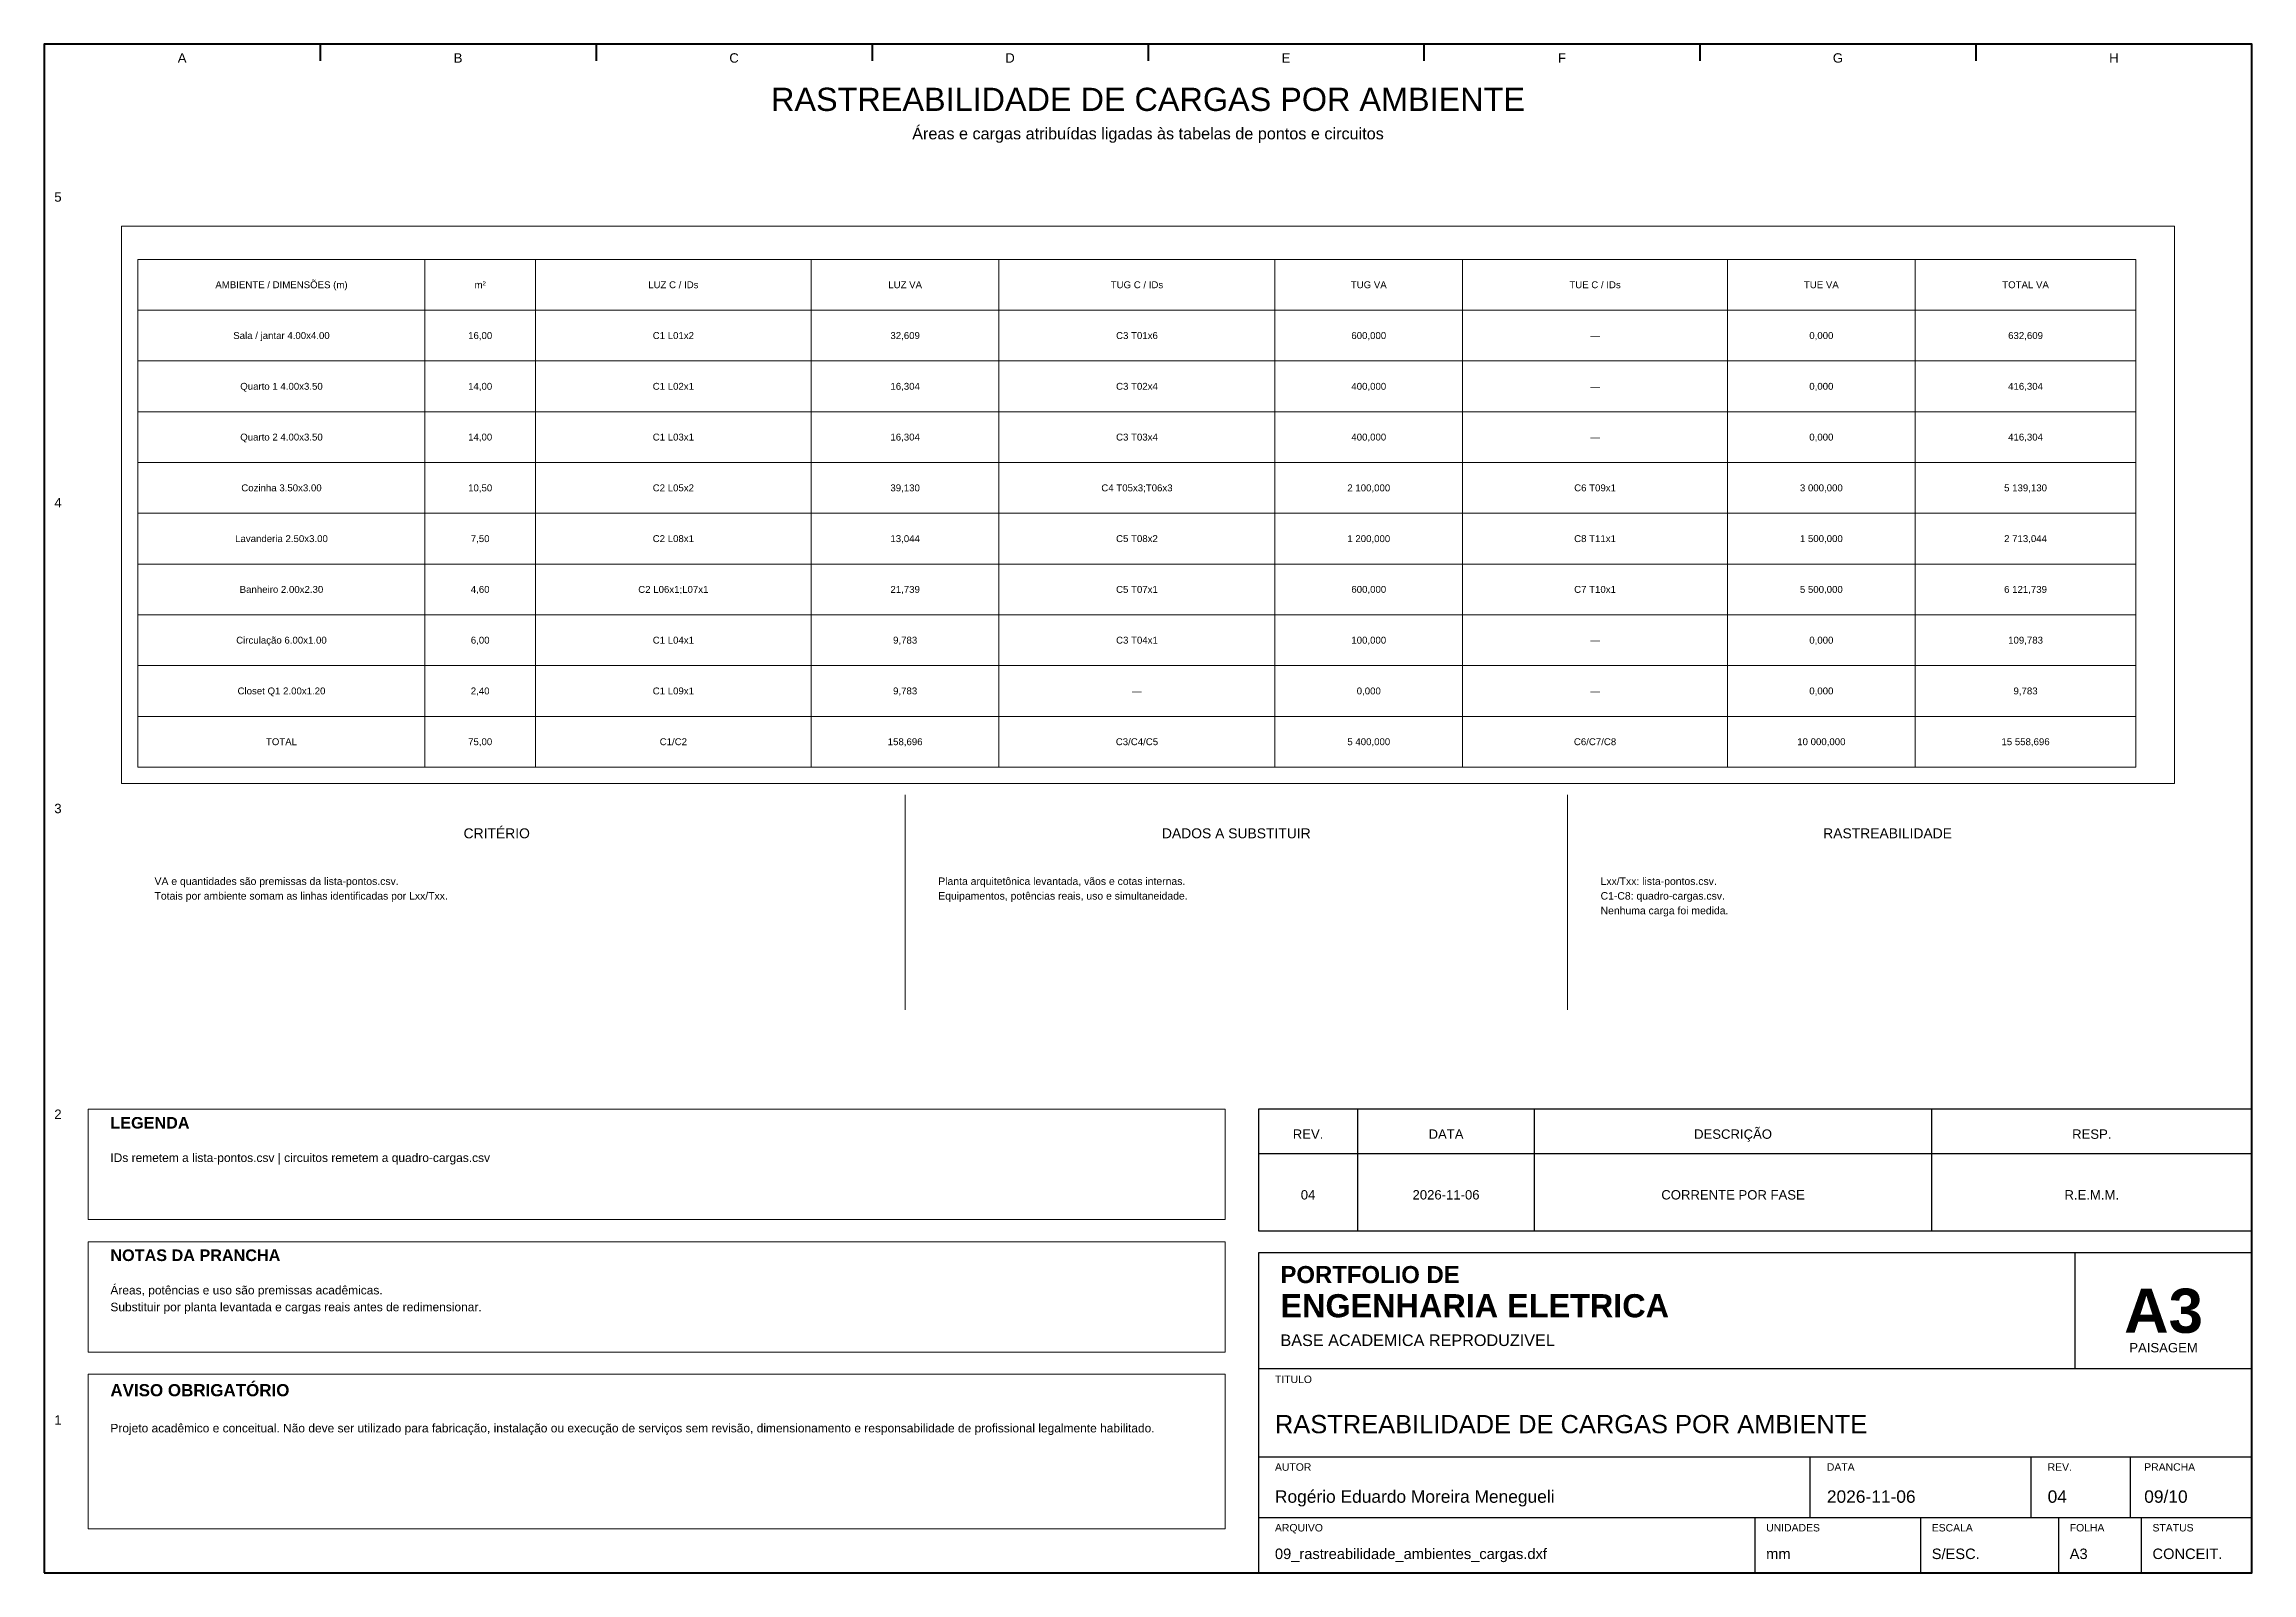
# Model space of a CAD drawing. Header units: millimetres. Extents: x 10 to 410, y 10 to 287.
import ezdxf
from ezdxf.enums import TextEntityAlignment as Align

# ---------------------------------------------------------------- set-up
doc = ezdxf.new("R2010")
doc.units = ezdxf.units.MM
for name, color, linetype, lineweight in [('00_MOLDURA', 7, 'CONTINUOUS', 50), ('01_CARIMBO', 7, 'CONTINUOUS', 25), ('02_TEXTO', 7, 'CONTINUOUS', 18), ('12_LEGENDA', 7, 'CONTINUOUS', 18), ('13_NOTAS', 7, 'CONTINUOUS', 18)]:
    doc.layers.add(name, color=color, linetype=linetype, lineweight=lineweight)
doc.styles.add('PORTFOLIO_TEXTO', font='arial.ttf')
doc.styles.add('PORTFOLIO_TITULO', font='arialbd.ttf', dxfattribs={"width": 0.92})

# ---------------------------------------------------------------- blocks, each defined once
blk = doc.blocks.new('CARIMBO_A3')
at = {"layer": '01_CARIMBO'}
for p, q in [((148, 37), (148, 58)), ((0, 37), (180, 37)), ((0, 21), (180, 21)), ((100, 10), (100, 21)), ((140, 10), (140, 21)), ((158, 10), (158, 21)), ((0, 10), (180, 10)), ((90, 0), (90, 10)), ((120, 0), (120, 10)), ((145, 0), (145, 10)), ((160, 0), (160, 10))]:
    blk.add_line(p, q, dxfattribs=at)
blk.add_lwpolyline([(0, 0), (180, 0), (180, 58), (0, 58)], close=True, dxfattribs=at)
at = {"layer": '01_CARIMBO', "style": 'PORTFOLIO_TEXTO'}
for s, p in [('TITULO', (3, 34.4)), ('AUTOR', (3, 18.5)), ('DATA', (103, 18.5)), ('REV.', (143, 18.5)), ('PRANCHA', (160.5, 18.5)), ('ARQUIVO', (3, 7.5)), ('UNIDADES', (92, 7.5)), ('ESCALA', (122, 7.5)), ('FOLHA', (147, 7.5)), ('STATUS', (162, 7.5))]:
    blk.add_text(s, height=1.35, dxfattribs=at).set_placement(p)
at = {"layer": '02_TEXTO'}
for s, height, style, p in [('PORTFOLIO DE', 3.1, 'PORTFOLIO_TITULO', (4, 52.5)), ('ENGENHARIA ELETRICA', 4.2, 'PORTFOLIO_TITULO', (4, 46.3)), ('BASE ACADEMICA REPRODUZIVEL', 2.1, 'PORTFOLIO_TEXTO', (4, 41.1))]:
    blk.add_text(s, height=height, dxfattribs=dict(at, style=style)).set_placement(p)
for s, height, style, p in [('A3', 8, 'PORTFOLIO_TITULO', (164, 47.5)), ('PAISAGEM', 1.7, 'PORTFOLIO_TEXTO', (164, 40.8))]:
    blk.add_text(s, height=height, dxfattribs=dict(at, style=style)).set_placement(p, align=Align.MIDDLE_CENTER)
at = {"layer": '02_TEXTO', "style": 'PORTFOLIO_TEXTO'}
for tag, p, height in [('TITULO', (3, 25.3), 3.3), ('AUTOR', (3, 12.7), 2.25), ('DATA', (103, 12.7), 2.25), ('REVISAO', (143, 12.7), 2.25), ('PRANCHA', (160.5, 12.7), 2.25), ('ARQUIVO', (3, 2.5), 1.9), ('UNIDADES', (92, 2.5), 1.9), ('ESCALA', (122, 2.5), 1.9), ('FOLHA', (147, 2.5), 1.9), ('STATUS', (162, 2.5), 1.9)]:
    blk.add_attdef(tag, p, '', height=height, dxfattribs=at)

msp = doc.modelspace()

# ---------------------------------------------------------------- linework, layer by layer
at = {"layer": '00_MOLDURA'}
for p, q in [((60, 287), (60, 284)), ((110, 287), (110, 284)), ((160, 287), (160, 284)), ((210, 287), (210, 284)), ((260, 287), (260, 284)), ((310, 287), (310, 284)), ((360, 287), (360, 284))]:
    msp.add_line(p, q, dxfattribs=at)
msp.add_lwpolyline([(10, 10), (410, 10), (410, 287), (10, 287)], close=True, dxfattribs=at)
at = {"layer": '01_CARIMBO'}
for p, q in [((248, 72), (248, 94)), ((280, 72), (280, 94)), ((352, 72), (352, 94)), ((230, 86), (410, 86))]:
    msp.add_line(p, q, dxfattribs=at)
msp.add_lwpolyline([(230, 72), (410, 72), (410, 94), (230, 94)], close=True, dxfattribs=at)
at = {"layer": '12_LEGENDA'}
for p, q in [((79, 156), (79, 248)), ((99, 156), (99, 248)), ((149, 156), (149, 248)), ((183, 156), (183, 248)), ((233, 156), (233, 248)), ((267, 156), (267, 248)), ((315, 156), (315, 248)), ((349, 156), (349, 248)), ((27, 238.8), (389, 238.8)), ((27, 229.6), (389, 229.6)), ((27, 220.4), (389, 220.4)), ((27, 211.2), (389, 211.2)), ((27, 202), (389, 202)), ((27, 192.8), (389, 192.8)), ((27, 183.6), (389, 183.6)), ((27, 174.4), (389, 174.4)), ((27, 165.2), (389, 165.2)), ((166, 112), (166, 151)), ((286, 112), (286, 151))]:
    msp.add_line(p, q, dxfattribs=at)
for points in [[(24, 153), (396, 153), (396, 254), (24, 254)], [(27, 156), (389, 156), (389, 248), (27, 248)], [(18, 74), (224, 74), (224, 94), (18, 94)]]:
    msp.add_lwpolyline(points, close=True, dxfattribs=at)
at = {"layer": '13_NOTAS'}
for points in [[(18, 50), (224, 50), (224, 70), (18, 70)], [(18, 18), (224, 18), (224, 46), (18, 46)]]:
    msp.add_lwpolyline(points, close=True, dxfattribs=at)

# ---------------------------------------------------------------- block references
at = {"layer": '01_CARIMBO'}
msp.add_blockref('CARIMBO_A3', (230, 10), dxfattribs=at).add_auto_attribs({'TITULO': 'RASTREABILIDADE DE CARGAS POR AMBIENTE', 'AUTOR': 'Rogério Eduardo Moreira Menegueli', 'DATA': '2026-11-06', 'REVISAO': '04', 'PRANCHA': '09/10', 'ARQUIVO': '09_rastreabilidade_ambientes_cargas.dxf', 'UNIDADES': 'mm', 'ESCALA': 'S/ESC.', 'FOLHA': 'A3', 'STATUS': 'CONCEIT.'})

# ---------------------------------------------------------------- texts
at = {"layer": '00_MOLDURA', "style": 'PORTFOLIO_TEXTO'}
for s, p in [('A', (35, 284.5)), ('B', (85, 284.5)), ('C', (135, 284.5)), ('D', (185, 284.5)), ('E', (235, 284.5)), ('F', (285, 284.5)), ('G', (335, 284.5)), ('H', (385, 284.5)), ('5', (12.5, 259.3)), ('4', (12.5, 203.9)), ('3', (12.5, 148.5)), ('2', (12.5, 93.1)), ('1', (12.5, 37.7))]:
    msp.add_text(s, height=1.7, dxfattribs=at).set_placement(p, align=Align.MIDDLE_CENTER)
at = {"layer": '01_CARIMBO', "style": 'PORTFOLIO_TEXTO'}
for s, p in [('REV.', (239, 89.5)), ('DATA', (264, 89.5)), ('DESCRIÇÃO', (316, 89.5)), ('RESP.', (381, 89.5))]:
    msp.add_text(s, height=1.7, dxfattribs=at).set_placement(p, align=Align.MIDDLE_CENTER)
at = {"layer": '02_TEXTO', "style": 'PORTFOLIO_TEXTO'}
for s, height, p in [('RASTREABILIDADE DE CARGAS POR AMBIENTE', 4.2, (210, 277)), ('Áreas e cargas atribuídas ligadas às tabelas de pontos e circuitos', 2.1, (210, 270.8)), ('04', 1.7, (239, 78.5)), ('2026-11-06', 1.7, (264, 78.5)), ('CORRENTE POR FASE', 1.7, (316, 78.5)), ('R.E.M.M.', 1.7, (381, 78.5))]:
    msp.add_text(s, height=height, dxfattribs=at).set_placement(p, align=Align.MIDDLE_CENTER)
at = {"layer": '12_LEGENDA', "style": 'PORTFOLIO_TEXTO'}
for s, height, p in [('AMBIENTE / DIMENSÕES (m)', 1.25, (53, 243.4)), ('m²', 1.25, (89, 243.4)), ('LUZ C / IDs', 1.25, (124, 243.4)), ('LUZ VA', 1.25, (166, 243.4)), ('TUG C / IDs', 1.25, (208, 243.4)), ('TUG VA', 1.25, (250, 243.4)), ('TUE C / IDs', 1.25, (291, 243.4)), ('TUE VA', 1.25, (332, 243.4)), ('TOTAL VA', 1.25, (369, 243.4)), ('Sala / jantar 4.00x4.00', 1.25, (53, 234.2)), ('16,00', 1.25, (89, 234.2)), ('C1 L01x2', 1.25, (124, 234.2)), ('32,609', 1.25, (166, 234.2)), ('C3 T01x6', 1.25, (208, 234.2)), ('600,000', 1.25, (250, 234.2)), ('—', 1.25, (291, 234.2)), ('0,000', 1.25, (332, 234.2)), ('632,609', 1.25, (369, 234.2)), ('Quarto 1 4.00x3.50', 1.25, (53, 225)), ('14,00', 1.25, (89, 225)), ('C1 L02x1', 1.25, (124, 225)), ('16,304', 1.25, (166, 225)), ('C3 T02x4', 1.25, (208, 225)), ('400,000', 1.25, (250, 225)), ('—', 1.25, (291, 225)), ('0,000', 1.25, (332, 225)), ('416,304', 1.25, (369, 225)), ('Quarto 2 4.00x3.50', 1.25, (53, 215.8)), ('14,00', 1.25, (89, 215.8)), ('C1 L03x1', 1.25, (124, 215.8)), ('16,304', 1.25, (166, 215.8)), ('C3 T03x4', 1.25, (208, 215.8)), ('400,000', 1.25, (250, 215.8)), ('0,000', 1.25, (332, 215.8)), ('416,304', 1.25, (369, 215.8)), ('—', 1.25, (291, 215.8)), ('Cozinha 3.50x3.00', 1.25, (53, 206.6)), ('10,50', 1.25, (89, 206.6)), ('C2 L05x2', 1.25, (124, 206.6)), ('39,130', 1.25, (166, 206.6)), ('C4 T05x3;T06x3', 1.25, (208, 206.6)), ('2 100,000', 1.25, (250, 206.6)), ('C6 T09x1', 1.25, (291, 206.6)), ('3 000,000', 1.25, (332, 206.6)), ('5 139,130', 1.25, (369, 206.6)), ('Lavanderia 2.50x3.00', 1.25, (53, 197.4)), ('7,50', 1.25, (89, 197.4)), ('C2 L08x1', 1.25, (124, 197.4)), ('13,044', 1.25, (166, 197.4)), ('C5 T08x2', 1.25, (208, 197.4)), ('1 200,000', 1.25, (250, 197.4)), ('C8 T11x1', 1.25, (291, 197.4)), ('1 500,000', 1.25, (332, 197.4)), ('2 713,044', 1.25, (369, 197.4)), ('Banheiro 2.00x2.30', 1.25, (53, 188.2)), ('4,60', 1.25, (89, 188.2)), ('C2 L06x1;L07x1', 1.25, (124, 188.2)), ('21,739', 1.25, (166, 188.2)), ('C5 T07x1', 1.25, (208, 188.2)), ('600,000', 1.25, (250, 188.2)), ('C7 T10x1', 1.25, (291, 188.2)), ('5 500,000', 1.25, (332, 188.2)), ('6 121,739', 1.25, (369, 188.2)), ('Circulação 6.00x1.00', 1.25, (53, 179)), ('6,00', 1.25, (89, 179)), ('C1 L04x1', 1.25, (124, 179)), ('9,783', 1.25, (166, 179)), ('C3 T04x1', 1.25, (208, 179)), ('100,000', 1.25, (250, 179)), ('—', 1.25, (291, 179)), ('0,000', 1.25, (332, 179)), ('109,783', 1.25, (369, 179)), ('Closet Q1 2.00x1.20', 1.25, (53, 169.8)), ('2,40', 1.25, (89, 169.8)), ('C1 L09x1', 1.25, (124, 169.8)), ('9,783', 1.25, (166, 169.8)), ('—', 1.25, (208, 169.8)), ('0,000', 1.25, (250, 169.8)), ('—', 1.25, (291, 169.8)), ('0,000', 1.25, (332, 169.8)), ('9,783', 1.25, (369, 169.8)), ('TOTAL', 1.25, (53, 160.6)), ('75,00', 1.25, (89, 160.6)), ('C1/C2', 1.25, (124, 160.6)), ('158,696', 1.25, (166, 160.6)), ('C3/C4/C5', 1.25, (208, 160.6)), ('5 400,000', 1.25, (250, 160.6)), ('C6/C7/C8', 1.25, (291, 160.6)), ('10 000,000', 1.25, (332, 160.6)), ('15 558,696', 1.25, (369, 160.6)), ('CRITÉRIO', 1.8, (92, 144)), ('DADOS A SUBSTITUIR', 1.8, (226, 144)), ('RASTREABILIDADE', 1.8, (344, 144))]:
    msp.add_text(s, height=height, dxfattribs=at).set_placement(p, align=Align.MIDDLE_CENTER)
at = {"layer": '12_LEGENDA', "style": 'PORTFOLIO_TITULO'}
msp.add_text('LEGENDA', height=2.1, dxfattribs=at).set_placement((22, 90.5))
at = {"layer": '12_LEGENDA', "insert": (22, 86), "char_height": 1.55, "width": 198, "attachment_point": 1, "line_spacing_factor": 1.18, "style": 'PORTFOLIO_TEXTO'}
msp.add_mtext('IDs remetem a lista-pontos.csv | circuitos remetem a quadro-cargas.csv', dxfattribs=at)
at = {"layer": '13_NOTAS', "style": 'PORTFOLIO_TITULO'}
for s, height, p in [('NOTAS DA PRANCHA', 2.1, (22, 66.5)), ('AVISO OBRIGATÓRIO', 2.2, (22, 42))]:
    msp.add_text(s, height=height, dxfattribs=at).set_placement(p)
at = {"layer": '13_NOTAS', "attachment_point": 1, "line_spacing_factor": 1.18, "style": 'PORTFOLIO_TEXTO'}
for s, insert, char_height, width in [('VA e quantidades são premissas da lista-pontos.csv.\\PTotais por ambiente somam as linhas identificadas por Lxx/Txx.', (30, 136), 1.35, 130), ('Planta arquitetônica levantada, vãos e cotas internas.\\PEquipamentos, potências reais, uso e simultaneidade.', (172, 136), 1.35, 108), ('Lxx/Txx: lista-pontos.csv.\\PC1-C8: quadro-cargas.csv.\\PNenhuma carga foi medida.', (292, 136), 1.35, 96), ('Áreas, potências e uso são premissas acadêmicas.\\PSubstituir por planta levantada e cargas reais antes de redimensionar.', (22, 62), 1.55, 198), ('Projeto acadêmico e conceitual. Não deve ser utilizado para fabricação, instalação ou execução de serviços sem revisão, dimensionamento e responsabilidade de profissional legalmente habilitado.', (22, 37), 1.55, 198)]:
    msp.add_mtext(s, dxfattribs=dict(at, insert=insert, char_height=char_height, width=width))

doc.saveas('drawing.dxf')
